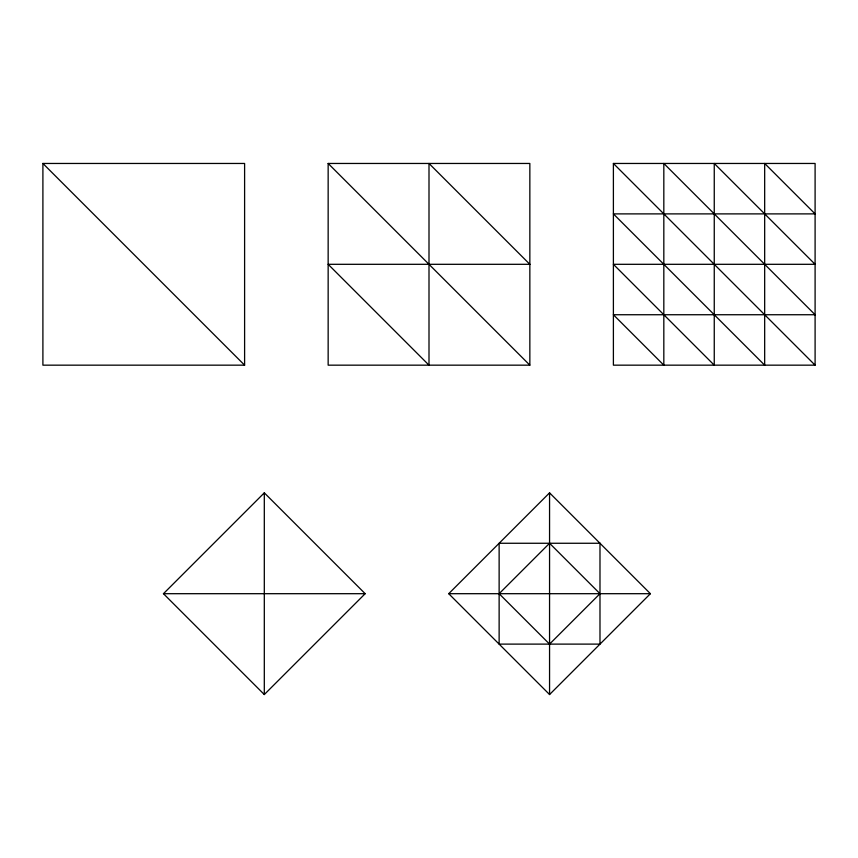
<?xml version="1.0" encoding="UTF-8"?>
<svg xmlns="http://www.w3.org/2000/svg" width="858" height="858" viewBox="0 0 858 858"><rect width="100%" height="100%" fill="white"/><g stroke="black" fill="none" stroke-linecap="round" stroke-linejoin="round"><path stroke-width="1.29" d="M163.46 593.693L264.307 492.835L365.165 593.693L264.307 694.54L163.46 593.693L365.165 593.693M448.713 593.693L549.56 492.835L650.407 593.693L549.56 694.54L448.713 593.693L650.407 593.693M42.9 163.46L244.605 163.46L244.605 365.165L42.9 365.165L42.9 163.46L244.605 365.165M328.153 163.46L529.847 163.46L529.847 365.165L328.153 365.165L328.153 163.46L529.847 365.165M613.395 163.46L815.1 163.46L815.1 365.165L613.395 365.165L613.395 163.46L815.1 365.165M549.56 492.835L549.56 694.54M264.307 492.835L264.307 694.54M549.56 543.264L499.131 593.693L549.56 644.111L599.989 593.693L549.56 543.264M815.1 213.889L613.395 213.889L764.671 365.165L764.671 163.46L815.1 213.889M529.847 264.307L328.153 264.307L429 365.165L429 163.46L529.847 264.307M815.1 264.307L613.395 264.307L714.253 365.165L714.253 163.46L815.1 264.307M815.1 314.736L613.395 314.736L663.824 365.165L663.824 163.46L815.1 314.736M599.989 543.264L499.131 543.264L499.131 644.111L599.989 644.111L599.989 543.264"/></g></svg>
